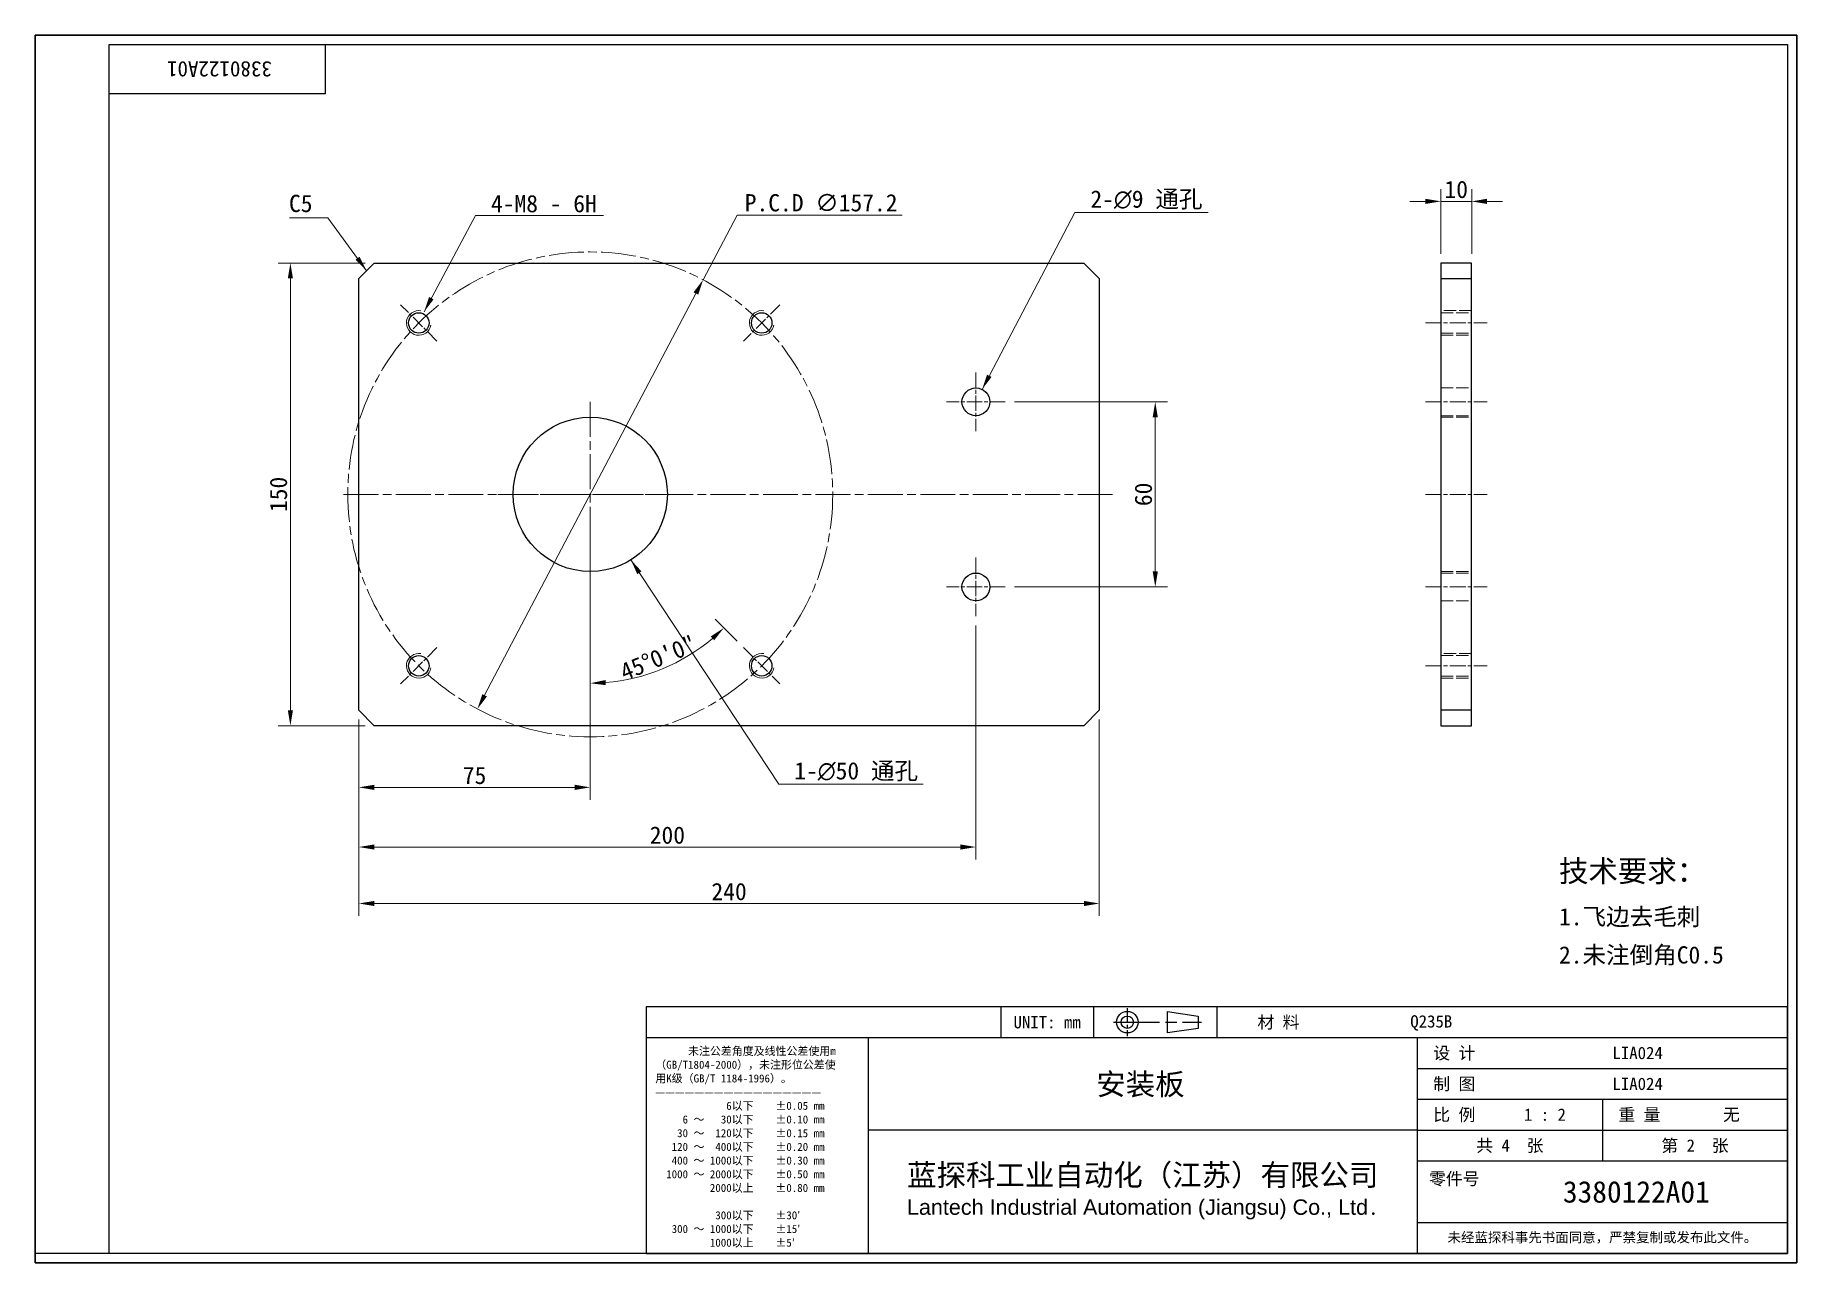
# Model space of a CAD drawing. Header units: millimetres. Extents: x 12 to 583, y 11 to 409.
import ezdxf
from ezdxf.enums import TextEntityAlignment as Align

# ---------------------------------------------------------------- set-up
doc = ezdxf.new("R2010")
doc.units = ezdxf.units.MM
doc.header["$LTSCALE"] = 2
doc.linetypes.add('CHAIN', pattern=[0.3543, 0.2362, -0.0295, 0.0591, -0.0295])
doc.linetypes.add('DASHED', pattern=[0.2067, 0.1654, -0.0413])
for name, color, linetype, lineweight in [('1', 7, 'Continuous', 18), ('可见 (ISO)', 7, 'Continuous', 25), ('可见窄的 (ISO)', 7, 'Continuous', 18), ('图框 (ISO)', 7, 'Continuous', 35), ('标题 (ISO)', 7, 'Continuous', 25)]:
    doc.layers.add(name, color=color, linetype=linetype, lineweight=lineweight)
for name, color, linetype, lineweight, true_color in [('中心标记 (ISO)', 1, 'CHAIN', 18, 0xff0000), ('中心线 (ISO)', 1, 'CHAIN', 18, 0xff0000), ('尺寸 (ISO)', 7, 'Continuous', 18, 0x008000), ('符号 (ISO)', 7, 'Continuous', 18, 0x008000), ('隐藏 (ISO)', 5, 'DASHED', 18, 0x0000ff)]:
    doc.layers.add(name, color=color, linetype=linetype, lineweight=lineweight, true_color=true_color)
doc.styles.add('文本样式164', font='SimSun.ttf')
doc.styles.add('文本样式165', font='SimSun.ttf')
doc.styles.add('文本样式74', font='SimSun.ttf')
doc.styles.add('最新国标', font='simfang.ttf')
doc.styles.add('注释文本 (ISO)', font='simfang.ttf')
doc.dimstyles.new('默认 (GB)', dxfattribs={"dimscale": 2, "dimtxt": 2.8, "dimasz": 2.5, "dimexe": 2, "dimexo": 1.5, "dimgap": 0.5, "dimtad": 1, "dimtoh": 1, "dimdsep": 46, "dimtxsty": '最新国标', "dimcen": 0.09, "dimdle": 10, "dimclrd": 256, "dimclre": 256, "dimclrt": 256, "dimaunit": 1, "dimadec": 3, "dimazin": 2, "dimtfac": 0.535714, "dimtdec": 3, "dimtmove": 0, "dimatfit": 3, "dimfxl": 0, "dimtolj": 1, "dimlwd": -1, "dimlwe": -1, "dimarcsym": 0})
doc.dimstyles.new('默认 (GB)$7', dxfattribs={"dimscale": 2, "dimtxt": 2.8, "dimasz": 2.5, "dimexe": 2, "dimexo": 1.5, "dimgap": 0.5, "dimtad": 1, "dimtoh": 1, "dimdsep": 46, "dimtxsty": '最新国标', "dimcen": 0.09, "dimdle": 10, "dimclrd": 256, "dimclre": 256, "dimclrt": 256, "dimaunit": 1, "dimadec": 3, "dimazin": 2, "dimtfac": 0.535714, "dimtdec": 3, "dimtmove": 0, "dimatfit": 3, "dimfxl": 0, "dimtolj": 1, "dimlwd": -1, "dimlwe": -1, "dimarcsym": 0})

# ---------------------------------------------------------------- blocks, each defined once
blk = doc.blocks.new('图框 最新国标')
at = {"layer": '图框 (ISO)'}
for p, q in [((6, 7), (6, 204.5)), ((6, 204.5), (291.5, 204.5)), ((291.5, 204.5), (291.5, 5.5)), ((6, 7), (6, 5.5)), ((6, 7), (6, 5.5)), ((291.5, 5.5), (6, 5.5))]:
    blk.add_line(p, q, dxfattribs=at)
at = {"layer": '图框 (ISO)', "color": 7, "linetype": 'Continuous', "lineweight": 25}
for p, q in [((18, 203), (290, 203)), ((18, 7), (18, 203)), ((18, 203), (290, 203)), ((53, 203), (53, 195)), ((290, 203), (290, 7)), ((290, 203), (290, 7)), ((53, 195), (18, 195)), ((290, 7), (6, 7)), ((290, 7), (18, 7))]:
    blk.add_line(p, q, dxfattribs=at)
at = {"layer": '图框 (ISO)', "style": '文本样式74'}
blk.add_attdef('零件代号_001', (44.36, 200.25), '', height=2.5, rotation=180, dxfattribs=at)
blk = doc.blocks.new('标题栏 最新国标')
at = {"layer": '标题 (ISO)'}
for p, q in [((381.98, -183.84), (196.98, -183.84)), ((196.98, -183.84), (196.98, -223.84)), ((254.48, -183.84), (254.48, -188.84)), ((269.48, -183.84), (269.48, -188.84)), ((281.48, -188.09), (281.48, -184.59)), ((281.48, -184.59), (286.48, -185.34)), ((286.48, -185.34), (286.48, -187.34)), ((289.48, -183.84), (289.48, -188.84)), ((381.98, -223.84), (381.98, -183.84)), ((383.48, -183.84), (383.48, -225.34)), ((286.48, -187.34), (281.48, -188.09)), ((196.98, -188.84), (381.98, -188.84)), ((232.98, -188.84), (232.98, -223.84)), ((321.98, -188.84), (321.98, -223.84)), ((321.98, -193.84), (381.98, -193.84)), ((321.98, -198.84), (381.98, -198.84)), ((351.98, -198.84), (351.98, -208.84)), ((321.98, -203.84), (232.98, -203.84)), ((321.98, -203.84), (381.98, -203.84)), ((321.98, -208.84), (381.98, -208.84)), ((321.98, -218.84), (381.98, -218.84)), ((196.98, -223.84), (381.98, -223.84)), ((383.48, -225.34), (196.98, -225.34))]:
    blk.add_line(p, q, dxfattribs=at)
at = {"layer": '标题 (ISO)', "linetype": 'CHAIN', "ltscale": 5.000333}
blk.add_line((274.98, -184.09), (274.98, -188.59), dxfattribs=at)
at = {"layer": '标题 (ISO)', "linetype": 'CHAIN', "ltscale": 15.834605}
blk.add_line((272.73, -186.34), (286.98, -186.34), dxfattribs=at)
at = {"layer": '标题 (ISO)'}
for radius in [1.75, 1]:
    blk.add_circle((274.98, -186.34), radius, dxfattribs=at)
at = {"layer": '1', "style": '文本样式164'}
for s, p in [('UNIT: mm', (261.98, -186.34)), ('材 料', (299.48, -186.34)), ('设 计', (327.98, -191.34)), ('制 图', (327.98, -196.34)), ('比 例', (327.98, -201.34)), ('重 量', (357.98, -201.34)), ('共 4  张', (336.98, -206.34)), ('第 2  张', (366.98, -206.34))]:
    blk.add_text(s, height=2, dxfattribs=at).set_placement(p, align=Align.MIDDLE_CENTER)
at = {"layer": '标题 (ISO)', "style": '注释文本 (ISO)'}
for s, insert, char_height, attachment_point, line_spacing_factor in [('\\fSimSun|b0|i0;{\\H1.3000;      未注公差角度及线性公差使用m\\P}\\fSimSun|b0|i0;{\\H1.3000;（GB/T1804-2000），未注形位公差使\\P}\\fSimSun|b0|i0;{\\H1.3000;用K级（GB/T 1184-1996）。\\P}\\fSimSun|b0|i0;{\\H1.3000;—————————————————\\P}\\fSimSun|b0|i0;{\\H1.3000;             6以下    ±0.05 mm\\P}\\fSimSun|b0|i0;{\\H1.3000;     6 ～   30以下    ±0.10 mm\\P}\\fSimSun|b0|i0;{\\H1.3000;    30 ～  120以下    ±0.15 mm\\P}\\fSimSun|b0|i0;{\\H1.3000;   120 ～  400以下    ±0.20 mm\\P}\\fSimSun|b0|i0;{\\H1.3000;   400 ～ 1000以下    ±0.30 mm\\P}\\fSimSun|b0|i0;{\\H1.3000;  1000 ～ 2000以下    ±0.50 mm\\P}\\fSimSun|b0|i0;{\\H1.3000;          2000以上    ±0.80 mm\\P}\\fSimSun|b0|i0;{\\H1.3000;\\P}\\fSimSun|b0|i0;{\\H1.3000;           300以下    ±30′\\P}\\fSimSun|b0|i0;{\\H1.3000;   300 ～ 1000以下    ±15′\\P}\\fSimSun|b0|i0;{\\H1.3000;          1000以上    ±5′}', (198.48, -206.63), 1.3, 4, 1.023913), ('{\\fMicrosoft YaHei|b0|i0|c134|p34;\\H1.75x;蓝探科工业自动化（江苏）有限公司\\P\\fArial|b0|i0|c0|p34;\\H0.71429x;Lantech Industrial Automation (Jiangsu) Co., Ltd\\fFangSong|b0|i0|c134|p49;.\\H1.15195x; }', (277.48, -213.84), 2, 5, 0.978695)]:
    blk.add_mtext(s, dxfattribs=dict(at, insert=insert, char_height=char_height, attachment_point=attachment_point, line_spacing_factor=line_spacing_factor))
at = {"layer": '标题 (ISO)', "attachment_point": 5, "style": '注释文本 (ISO)'}
for s, insert, char_height in [('\\fFangSong|b0|i0;零件号', (327.98, -211.84), 2), ('\\fSimSun|b0|i0;{\\H1.6000;未经蓝探科事先书面同意，严禁复制或发布此文件。}', (351.98, -221.34), 1.6)]:
    blk.add_mtext(s, dxfattribs=dict(at, insert=insert, char_height=char_height))
at = {"layer": '标题 (ISO)'}
for tag, p, height, style in [('材料_001', (320.84, -187.21), 2, '注释文本 (ISO)'), ('设计人_001', (353.61, -192.33), 2, '注释文本 (ISO)'), ('库存编号_001', (269.94, -198.13), 3.5, '文本样式165'), ('设计人_001', (353.61, -197.33), 2, '注释文本 (ISO)'), ('视图比例_001', (339.26, -202.33), 2, '注释文本 (ISO)'), ('质量\\P3;_001', (371.53, -202.3), 2, '注释文本 (ISO)'), ('零件代号_001', (345.58, -215.59), 3.5, '文本样式165')]:
    blk.add_attdef(tag, p, '', height=height, dxfattribs=dict(at, style=style))
blk = doc.blocks.new('*D5')
at = {"layer": 'Defpoints', "color": 0, "transparency": 16777216}
for p in [(228.48, 329.71), (155.34, 190.56)]:
    blk.add_point(p, dxfattribs=at)
at = {"layer": '尺寸 (ISO)', "color": 116, "true_color": 0x00803f, "transparency": 16777216}
for p, q in [((228.48, 329.71), (239.48, 350.65)), ((239.48, 350.65), (293.02, 350.65)), ((157.67, 194.98), (226.15, 325.29))]:
    blk.add_line(p, q, dxfattribs=at)
for points in [[(225.41, 325.67), (226.89, 324.9), (228.48, 329.71)], [(156.93, 195.37), (158.41, 194.6), (155.34, 190.56)]]:
    blk.add_solid(points, dxfattribs=at)
at = {"layer": '尺寸 (ISO)', "transparency": 16777216, "insert": (266.75, 354.64), "char_height": 5.6, "attachment_point": 5, "style": '最新国标'}
blk.add_mtext('\\A1;\\fFangSong|b0|i0;P.C.D ∅157.2', dxfattribs=at)
blk = doc.blocks.new('*D6')
at = {"layer": 'Defpoints', "color": 0, "transparency": 16777216}
for p in [(191.91, 260.13), (191.91, 257.13), (241.6, 210.44), (207.76, 200.99)]:
    blk.add_point(p, dxfattribs=at)
at = {"layer": '尺寸 (ISO)', "color": 116, "true_color": 0x00803f, "transparency": 16777216}
for p, q in [((191.91, 254.13), (191.91, 194.9)), ((239.48, 212.56), (232.38, 219.67))]:
    blk.add_line(p, q, dxfattribs=at)
blk.add_arc((191.91, 260.13), 61.23, 274.68, 310.32, dxfattribs=at)
for points in [[(230.96, 214.06), (232.09, 212.84), (235.21, 216.84)], [(196.94, 198.28), (196.87, 199.94), (191.91, 198.9)]]:
    blk.add_solid(points, dxfattribs=at)
at = {"layer": '尺寸 (ISO)', "transparency": 16777216, "insert": (213.88, 207.11), "char_height": 5.6, "attachment_point": 5, "rotation": 22.5, "style": '最新国标'}
blk.add_mtext('\\A1;45°0\'0"', dxfattribs=at)
blk = doc.blocks.new('*D7')
at = {"layer": 'Defpoints', "color": 0, "transparency": 16777216}
for p in [(191.91, 230.13), (116.91, 190.13), (191.91, 165.14)]:
    blk.add_point(p, dxfattribs=at)
at = {"layer": '尺寸 (ISO)', "color": 116, "true_color": 0x00803f, "transparency": 16777216}
for p, q in [((191.91, 227.13), (191.91, 161.14)), ((116.91, 187.13), (116.91, 161.14)), ((121.91, 165.14), (186.91, 165.14))]:
    blk.add_line(p, q, dxfattribs=at)
for points in [[(121.91, 165.98), (121.91, 164.31), (116.91, 165.14)], [(186.91, 165.98), (186.91, 164.31), (191.91, 165.14)]]:
    blk.add_solid(points, dxfattribs=at)
at = {"layer": '尺寸 (ISO)', "transparency": 16777216, "insert": (154.41, 168.98), "char_height": 5.6, "attachment_point": 5, "style": '最新国标'}
blk.add_mtext('\\A1;75', dxfattribs=at)
blk = doc.blocks.new('*D8')
at = {"layer": 'Defpoints', "color": 0, "transparency": 16777216}
for p in [(316.91, 220.63), (116.91, 190.13), (316.91, 145.79)]:
    blk.add_point(p, dxfattribs=at)
at = {"layer": '尺寸 (ISO)', "color": 116, "true_color": 0x00803f, "transparency": 16777216}
for p, q in [((316.91, 217.63), (316.91, 141.79)), ((116.91, 187.13), (116.91, 141.79)), ((121.91, 145.79), (311.91, 145.79))]:
    blk.add_line(p, q, dxfattribs=at)
for points in [[(121.91, 146.63), (121.91, 144.96), (116.91, 145.79)], [(311.91, 146.63), (311.91, 144.96), (316.91, 145.79)]]:
    blk.add_solid(points, dxfattribs=at)
at = {"layer": '尺寸 (ISO)', "transparency": 16777216, "insert": (216.91, 149.62), "char_height": 5.6, "attachment_point": 5, "style": '最新国标'}
blk.add_mtext('\\A1;200', dxfattribs=at)
blk = doc.blocks.new('*D9')
at = {"layer": 'Defpoints', "color": 0, "transparency": 16777216}
for p in [(116.91, 190.13), (356.91, 190.13), (356.91, 127.49)]:
    blk.add_point(p, dxfattribs=at)
at = {"layer": '尺寸 (ISO)', "color": 116, "true_color": 0x00803f, "transparency": 16777216}
for p, q in [((116.91, 187.13), (116.91, 123.49)), ((356.91, 187.13), (356.91, 123.49)), ((121.91, 127.49), (351.91, 127.49))]:
    blk.add_line(p, q, dxfattribs=at)
for points in [[(121.91, 128.32), (121.91, 126.65), (116.91, 127.49)], [(351.91, 128.32), (351.91, 126.65), (356.91, 127.49)]]:
    blk.add_solid(points, dxfattribs=at)
at = {"layer": '尺寸 (ISO)', "transparency": 16777216, "insert": (236.91, 131.32), "char_height": 5.6, "attachment_point": 5, "style": '最新国标'}
blk.add_mtext('\\A1;240', dxfattribs=at)
blk = doc.blocks.new('*D10')
at = {"layer": 'Defpoints', "color": 0, "transparency": 16777216}
for p in [(94.71, 335.13), (121.91, 335.13), (121.91, 185.13)]:
    blk.add_point(p, dxfattribs=at)
at = {"layer": '尺寸 (ISO)', "color": 116, "true_color": 0x00803f, "transparency": 16777216}
for p, q in [((118.91, 335.13), (90.71, 335.13)), ((94.71, 190.13), (94.71, 330.13)), ((118.91, 185.13), (90.71, 185.13))]:
    blk.add_line(p, q, dxfattribs=at)
for points in [[(93.87, 330.13), (95.54, 330.13), (94.71, 335.13)], [(93.87, 190.13), (95.54, 190.13), (94.71, 185.13)]]:
    blk.add_solid(points, dxfattribs=at)
at = {"layer": '尺寸 (ISO)', "transparency": 16777216, "insert": (90.88, 260.13), "char_height": 5.6, "attachment_point": 5, "rotation": 90, "style": '最新国标'}
blk.add_mtext('\\A1;150', dxfattribs=at)
blk = doc.blocks.new('*D11')
at = {"layer": 'Defpoints', "color": 0, "transparency": 16777216}
for p in [(326.41, 290.13), (326.41, 230.13), (375.06, 230.13)]:
    blk.add_point(p, dxfattribs=at)
at = {"layer": '尺寸 (ISO)', "color": 116, "true_color": 0x00803f, "transparency": 16777216}
for p, q in [((329.41, 290.13), (379.06, 290.13)), ((375.06, 285.13), (375.06, 235.13)), ((329.41, 230.13), (379.06, 230.13))]:
    blk.add_line(p, q, dxfattribs=at)
for points in [[(374.22, 285.13), (375.89, 285.13), (375.06, 290.13)], [(374.22, 235.13), (375.89, 235.13), (375.06, 230.13)]]:
    blk.add_solid(points, dxfattribs=at)
at = {"layer": '尺寸 (ISO)', "transparency": 16777216, "insert": (371.22, 260.13), "char_height": 5.6, "attachment_point": 5, "rotation": 90, "style": '最新国标'}
blk.add_mtext('\\A1;60', dxfattribs=at)
blk = doc.blocks.new('*D12')
at = {"layer": 'Defpoints', "color": 0, "transparency": 16777216}
for p in [(467.62, 355.13), (467.62, 335.13), (477.62, 335.13)]:
    blk.add_point(p, dxfattribs=at)
at = {"layer": '尺寸 (ISO)', "color": 116, "true_color": 0x00803f, "transparency": 16777216}
for p, q in [((462.62, 355.13), (457.62, 355.13)), ((467.62, 338.13), (467.62, 359.13)), ((477.62, 355.13), (467.62, 355.13)), ((477.62, 338.13), (477.62, 359.13)), ((482.62, 355.13), (487.62, 355.13))]:
    blk.add_line(p, q, dxfattribs=at)
for points in [[(462.62, 355.97), (462.62, 354.3), (467.62, 355.13)], [(482.62, 355.97), (482.62, 354.3), (477.62, 355.13)]]:
    blk.add_solid(points, dxfattribs=at)
at = {"layer": '尺寸 (ISO)', "transparency": 16777216, "insert": (472.62, 358.97), "char_height": 5.6, "attachment_point": 5, "style": '最新国标'}
blk.add_mtext('\\A1;10', dxfattribs=at)

msp = doc.modelspace()

# ---------------------------------------------------------------- linework, layer by layer
at = {"layer": '中心标记 (ISO)', "ltscale": 9.249035}
for p, q in [((142.217, 309.828), (130.446, 321.599)), ((253.374, 321.599), (241.603, 309.828)), ((142.217, 210.442), (130.446, 198.671)), ((241.603, 210.442), (253.374, 198.671))]:
    msp.add_line(p, q, dxfattribs=at)
at = {"layer": '中心标记 (ISO)', "ltscale": 10.556371}
for p, q in [((316.91, 299.635), (316.91, 280.635)), ((326.41, 290.135), (307.41, 290.135)), ((316.91, 239.635), (316.91, 220.635)), ((326.41, 230.135), (307.41, 230.135))]:
    msp.add_line(p, q, dxfattribs=at)
at = {"layer": '中心标记 (ISO)', "ltscale": 23.990969}
for p, q in [((191.91, 290.135), (191.91, 230.135)), ((221.91, 260.135), (161.91, 260.135))]:
    msp.add_line(p, q, dxfattribs=at)
at = {"layer": '中心线 (ISO)', "ltscale": 11.111974}
for p, q in [((462.616, 315.713), (482.616, 315.713)), ((462.616, 290.135), (482.616, 290.135)), ((462.616, 260.135), (482.616, 260.135)), ((462.616, 230.135), (482.616, 230.135)), ((462.616, 204.556), (482.616, 204.556))]:
    msp.add_line(p, q, dxfattribs=at)
at = {"layer": '中心线 (ISO)', "ltscale": 23.990969}
msp.add_line((111.91, 260.135), (361.91, 260.135), dxfattribs=at)
msp.add_circle((191.91, 260.135), 78.6, dxfattribs=at)
at = {"layer": '可见 (ISO)'}
for p, q in [((116.91, 330.135), (121.91, 335.135)), ((121.91, 335.135), (351.91, 335.135)), ((351.91, 335.135), (356.91, 330.135)), ((467.616, 335.135), (467.616, 330.135)), ((477.616, 335.135), (467.616, 335.135)), ((477.616, 330.135), (477.616, 335.135)), ((116.91, 190.135), (116.91, 330.135)), ((356.91, 330.135), (356.91, 190.135)), ((467.616, 330.135), (477.616, 330.135)), ((467.616, 330.135), (467.616, 190.135)), ((477.616, 190.135), (477.616, 330.135)), ((121.91, 185.135), (116.91, 190.135)), ((356.91, 190.135), (351.91, 185.135)), ((477.616, 190.135), (467.616, 190.135)), ((467.616, 190.135), (467.616, 185.135)), ((477.616, 185.135), (477.616, 190.135)), ((351.91, 185.135), (121.91, 185.135)), ((467.616, 185.135), (477.616, 185.135))]:
    msp.add_line(p, q, dxfattribs=at)
for centre, radius in [((136.332, 315.713), 3.324), ((247.489, 315.713), 3.324), ((316.91, 290.135), 4.5), ((191.91, 260.135), 25), ((316.91, 230.135), 4.5), ((136.332, 204.556), 3.324), ((247.489, 204.556), 3.324)]:
    msp.add_circle(centre, radius, dxfattribs=at)
at = {"layer": '可见窄的 (ISO)'}
for centre in [(136.332, 315.713), (247.489, 315.713), (136.332, 204.556), (247.489, 204.556)]:
    msp.add_arc(centre, 4, 80, 350, dxfattribs=at)
at = {"layer": '隐藏 (ISO)', "ltscale": 12.094824}
for p, q in [((477.616, 319.713), (467.616, 319.713)), ((467.616, 319.037), (477.616, 319.037)), ((467.616, 312.39), (477.616, 312.39)), ((467.616, 311.713), (477.616, 311.713)), ((467.616, 294.635), (477.616, 294.635)), ((467.616, 285.635), (477.616, 285.635)), ((467.616, 285.135), (477.616, 285.135)), ((467.616, 235.135), (477.616, 235.135)), ((467.616, 234.635), (477.616, 234.635)), ((467.616, 225.635), (477.616, 225.635)), ((477.616, 208.556), (467.616, 208.556)), ((467.616, 207.88), (477.616, 207.88)), ((467.616, 201.233), (477.616, 201.233)), ((467.616, 200.556), (477.616, 200.556))]:
    msp.add_line(p, q, dxfattribs=at)

# ---------------------------------------------------------------- block references
at = {"xscale": 2, "yscale": 2, "zscale": 2}
msp.add_blockref('图框 最新国标', (0, 0), dxfattribs=at).add_auto_attribs({'零件代号_001': '3380122A01'})
ref = msp.add_blockref('标题栏 最新国标', (-183.965, 461.689), dxfattribs=dict(xscale=2, yscale=2, zscale=2))
ref.add_attrib('零件代号_001', '3380122A01', (507.187, 30.5), dxfattribs={"layer": '标题 (ISO)', "height": 7, "style": '文本样式165'})
ref.add_attrib('库存编号_001', '安装板', (355.925, 65.422), dxfattribs={"layer": '标题 (ISO)', "height": 7, "style": '文本样式165'})
ref.add_attrib('质量\\P3;_001', '无', (559.086, 57.08), dxfattribs={"layer": '标题 (ISO)', "height": 4, "style": '注释文本 (ISO)'})
ref.add_attrib('视图比例_001', '1 : 2', (494.56, 57.034), dxfattribs={"layer": '标题 (ISO)', "height": 4, "style": '注释文本 (ISO)'})
ref.add_attrib('设计人_001', 'LIA024', (523.257, 77.023), dxfattribs={"layer": '标题 (ISO)', "height": 4, "style": '注释文本 (ISO)'})
ref.add_attrib('设计人_001', 'LIA024', (523.257, 67.023), dxfattribs={"layer": '标题 (ISO)', "height": 4, "style": '注释文本 (ISO)'})
ref.add_attrib('材料_001', 'Q235B', (457.72, 87.263), dxfattribs={"layer": '标题 (ISO)', "height": 4, "style": '注释文本 (ISO)'})

# ---------------------------------------------------------------- texts
at = {"layer": '符号 (ISO)', "insert": (101.881, 357.257), "char_height": 5.6, "attachment_point": 3, "style": '最新国标'}
msp.add_mtext('C5', dxfattribs=at)
at = {"layer": '符号 (ISO)'}
for s, insert, char_height, width, attachment_point, line_spacing_factor, style in [('4-M8 - 6H', (159.736, 351.518), 5.6, 38.10358, 7, 0.49, '最新国标'), ('2-\\fAIGDT|b0|i0;{\\H5.6000;n}\\fFangSong|b0|i0;{\\H5.6000;9 通孔}', (354.03, 352.474), 5.6, 40.20828, 7, 0.49, '最新国标'), ('1-\\fAIGDT|b0|i0;{\\H5.6000;n}\\fFangSong|b0|i0;{\\H5.6000;50 通孔}', (258.034, 167.102), 5.6, 44.44201, 7, 0.49, '最新国标'), ('{\\H1.75x;技术要求：\\H0.8x;\\P1.飞边去毛刺\\P2.未注倒角C0.5}', (505.924, 124.42), 4, 58.68538, 4, 1.32748, '注释文本 (ISO)')]:
    msp.add_mtext(s, dxfattribs=dict(at, insert=insert, char_height=char_height, width=width, attachment_point=attachment_point, line_spacing_factor=line_spacing_factor, style=style))

# ---------------------------------------------------------------- dimensions: what is measured, and where the dimension line sits
at = {"layer": '尺寸 (ISO)', "color": 116, "true_color": 0x00803f}
dim = msp.add_diameter_dim_2p(p1=(155.344, 190.558), p2=(228.476, 329.711), text='\\fFangSong|b0|i0;P.C.D <>', dimstyle='默认 (GB)', override={"dimgap": 0.5, "dimtih": 1, "dimdec": 2, "dimlfac": 1, "dimtol": 0, "dimlim": 0, "dimtp": 0, "dimtm": 0, "dimtdec": 3, "dimatfit": 2}, dxfattribs=at)
dim.commit()
dim.dimension.update_dxf_attribs({"geometry": '*D5', "text_midpoint": (266.751, 350.646), "dimtype": 163})
for base, p1, p2, angle, override, picture, middle in [((467.616, 355.135), (477.616, 335.135), (467.616, 335.135), 180, {"dimgap": 0.5, "dimtoh": 0, "dimdec": 2, "dimtol": 0, "dimlim": 0, "dimtp": 0, "dimtm": 0, "dimtdec": 3, "dimtofl": 1, "dimatfit": 1}, '*D12', (472.616, 355.135)), ((94.708, 335.135), (121.91, 185.135), (121.91, 335.135), 90, {"dimgap": 0.5, "dimtoh": 0, "dimdec": 2, "dimtol": 0, "dimlim": 0, "dimtp": 0, "dimtm": 0, "dimtdec": 3, "dimtofl": 0, "dimatfit": 1}, '*D10', (94.708, 260.135)), ((375.056, 230.135), (326.41, 290.135), (326.41, 230.135), 90, {"dimgap": 0.5, "dimtoh": 0, "dimdec": 2, "dimtol": 0, "dimlim": 0, "dimtp": 0, "dimtm": 0, "dimtdec": 3, "dimtofl": 0, "dimatfit": 1}, '*D11', (375.056, 260.135))]:
    dim = msp.add_linear_dim(base=base, p1=p1, p2=p2, angle=angle, dimstyle='默认 (GB)', override=override, dxfattribs=at)
    dim.commit()
    dim.dimension.update_dxf_attribs({"geometry": picture, "text_midpoint": middle, "dimtype": 160})
dim = msp.add_angular_dim_3p(base=(207.758, 200.991), center=(191.91, 260.135), p1=(191.91, 257.135), p2=(241.603, 210.442), dimstyle='默认 (GB)', override={"dimgap": 0.5, "dimtoh": 0, "dimtol": 0, "dimlim": 0, "dimtp": 0, "dimtm": 0, "dimtdec": 2}, dxfattribs=at)
dim.commit()
dim.dimension.update_dxf_attribs({"geometry": '*D6', "text_midpoint": (215.342, 203.566), "dimtype": 165})
for base, p2, picture, middle in [((191.91, 165.145), (191.91, 230.135), '*D7', (154.41, 165.145)), ((316.91, 145.792), (316.91, 220.635), '*D8', (216.91, 145.792)), ((356.91, 127.487), (356.91, 190.135), '*D9', (236.91, 127.487))]:
    dim = msp.add_linear_dim(base=base, p1=(116.91, 190.135), p2=p2, dimstyle='默认 (GB)', override={"dimgap": 0.5, "dimtoh": 0, "dimdec": 2, "dimtol": 0, "dimlim": 0, "dimtp": 0, "dimtm": 0, "dimtdec": 3, "dimtofl": 0, "dimatfit": 1}, dxfattribs=at)
    dim.commit()
    dim.dimension.update_dxf_attribs({"geometry": picture, "text_midpoint": middle, "dimtype": 160})

# ---------------------------------------------------------------- leaders
at = {"layer": '符号 (ISO)', "color": 116, "true_color": 0x00803f, "annotation_type": 0, "has_hookline": 1, "hookline_direction": 1, "text_width": 7.424}
msp.add_leader([(119.41, 332.635), (106.881, 349.825), (101.881, 349.825)], dimstyle='默认 (GB)$7', override={"dimgap": 0, "dimtad": 1}, dxfattribs=at)
at = {"layer": '符号 (ISO)', "annotation_type": 0, "has_hookline": 1, "hookline_direction": 0}
for points, text_width in [([(138.037, 319.332), (154.736, 350.584), (159.736, 350.584)], 36.416), ([(318.929, 294.157), (349.03, 351.54), (354.03, 351.54)], 38.226), ([(205.083, 238.887), (253.034, 166.168), (258.034, 166.168)], 41.81)]:
    msp.add_leader(points, dimstyle='默认 (GB)$7', override={"dimgap": 0, "dimtad": 1}, dxfattribs=dict(at, text_width=text_width))

doc.saveas('drawing.dxf')
